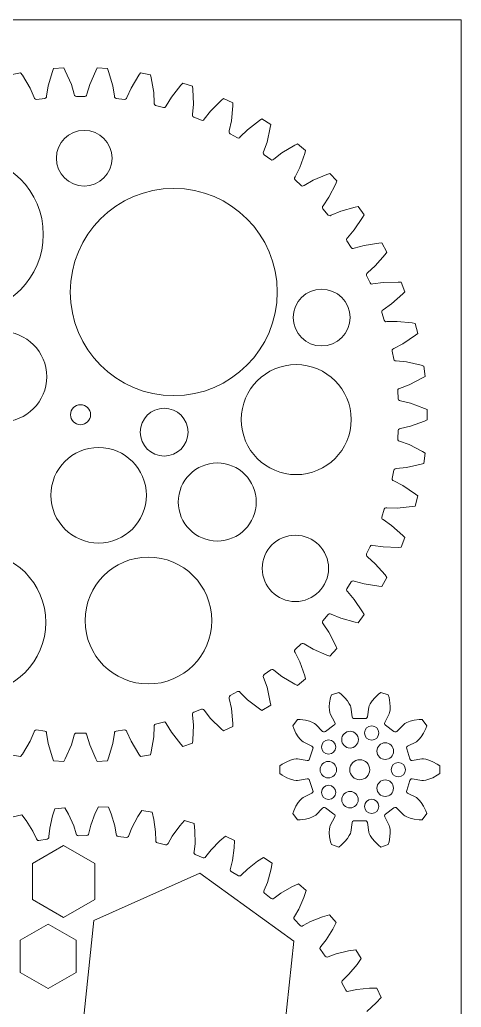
# Model space of a CAD drawing. Header units: millimetres. Extents: x -584 to 91, y -356 to 139.
# Drawn here: x 24.4 to 90.6, y -8.6 to 139.3 of the extents above; entities that cross this region are included whole.
import ezdxf

# ---------------------------------------------------------------- set-up
doc = ezdxf.new("R2010")
doc.units = ezdxf.units.MM
doc.layers.get('0').update_dxf_attribs({"linetype": 'CONTINUOUS'})

msp = doc.modelspace()

# ---------------------------------------------------------------- linework, layer by layer
at = {"color": 5, "lineweight": 0}
for p, q in [((29.48, 131.98), (29.32, 131.55)), ((31.03, 132.08), (29.48, 131.98)), ((31.24, 131.67), (31.03, 132.08)), ((32.14, 129.61), (31.24, 131.67)), ((35.8, 131.67), (34.9, 129.61)), ((36.01, 132.08), (35.8, 131.67)), ((37.56, 131.98), (36.01, 132.08)), ((37.72, 131.55), (37.56, 131.98)), ((24.54, 131.35), (23.02, 131.06)), ((24.8, 130.98), (24.54, 131.35)), ((25.95, 129.05), (24.8, 130.98)), ((29.32, 131.55), (28.69, 129.39)), ((38.35, 129.39), (37.72, 131.55)), ((42.24, 130.98), (41.09, 129.05)), ((42.5, 131.35), (42.24, 130.98)), ((44.02, 131.06), (42.5, 131.35)), ((44.13, 130.62), (44.02, 131.06)), ((44.49, 128.4), (44.13, 130.62)), ((26.58, 127.63), (25.95, 129.05)), ((28.69, 129.39), (28.43, 127.86)), ((32.58, 128.13), (32.14, 129.61)), ((34.9, 129.61), (34.45, 128.13)), ((38.61, 127.86), (38.35, 129.39)), ((41.09, 129.05), (40.46, 127.63)), ((48.55, 129.49), (47.16, 127.71)), ((48.85, 129.82), (48.55, 129.49)), ((50.32, 129.34), (48.85, 129.82)), ((50.37, 128.89), (50.32, 129.34)), ((50.45, 126.64), (50.37, 128.89)), ((26.64, 127.48), (26.58, 127.63)), ((26.77, 127.38), (26.64, 127.48)), ((26.93, 127.36), (26.77, 127.38)), ((28.15, 127.52), (26.93, 127.36)), ((28.31, 127.58), (28.15, 127.52)), ((28.41, 127.7), (28.31, 127.58)), ((28.43, 127.86), (28.41, 127.7)), ((32.63, 127.97), (32.58, 128.13)), ((32.75, 127.86), (32.63, 127.97)), ((32.9, 127.82), (32.75, 127.86)), ((34.14, 127.82), (32.9, 127.82)), ((34.29, 127.86), (34.14, 127.82)), ((34.41, 127.97), (34.29, 127.86)), ((34.45, 128.13), (34.41, 127.97)), ((38.63, 127.7), (38.61, 127.86)), ((38.73, 127.58), (38.63, 127.7)), ((38.88, 127.52), (38.73, 127.58)), ((40.11, 127.36), (38.88, 127.52)), ((40.27, 127.38), (40.11, 127.36)), ((40.4, 127.48), (40.27, 127.38)), ((40.46, 127.63), (40.4, 127.48)), ((44.55, 126.85), (44.49, 128.4)), ((47.16, 127.71), (46.36, 126.39)), ((54.96, 127.51), (54.61, 127.21)), ((56.36, 126.85), (54.96, 127.51)), ((44.55, 126.69), (44.55, 126.85)), ((44.64, 126.55), (44.55, 126.69)), ((44.78, 126.47), (44.64, 126.55)), ((45.97, 126.17), (44.78, 126.47)), ((46.14, 126.17), (45.97, 126.17)), ((46.28, 126.25), (46.14, 126.17)), ((46.36, 126.39), (46.28, 126.25)), ((50.32, 125.1), (50.45, 126.64)), ((54.61, 127.21), (53.02, 125.63)), ((56.15, 124.16), (56.35, 126.4)), ((56.35, 126.4), (56.36, 126.85)), ((50.3, 124.94), (50.32, 125.1)), ((50.37, 124.79), (50.3, 124.94)), ((50.5, 124.7), (50.37, 124.79)), ((51.64, 124.24), (50.5, 124.7)), ((51.96, 124.28), (51.81, 124.22)), ((52.06, 124.41), (51.96, 124.28)), ((53.02, 125.63), (52.06, 124.41)), ((60.72, 124.45), (60.35, 124.2)), ((62.03, 123.62), (60.72, 124.45)), ((51.81, 124.22), (51.64, 124.24)), ((55.82, 122.64), (56.15, 124.16)), ((58.56, 122.83), (57.46, 121.74)), ((60.35, 124.2), (58.56, 122.83)), ((61.48, 120.97), (61.97, 123.17)), ((61.97, 123.17), (62.03, 123.62)), ((55.78, 122.48), (55.82, 122.64)), ((55.83, 122.33), (55.78, 122.48)), ((55.95, 122.22), (55.83, 122.33)), ((57.03, 121.62), (55.95, 122.22)), ((57.19, 121.58), (57.03, 121.62)), ((57.34, 121.62), (57.19, 121.58)), ((57.46, 121.74), (57.34, 121.62)), ((60.97, 119.51), (61.48, 120.97)), ((65.66, 120.49), (63.72, 119.35)), ((66.06, 120.69), (65.66, 120.49)), ((67.26, 119.7), (66.06, 120.69)), ((60.92, 119.36), (60.97, 119.51)), ((60.94, 119.2), (60.92, 119.36)), ((61.05, 119.07), (60.94, 119.2)), ((62.04, 118.35), (61.05, 119.07)), ((62.2, 118.29), (62.04, 118.35)), ((62.48, 118.41), (62.36, 118.31)), ((63.72, 119.35), (62.48, 118.41)), ((66.38, 117.15), (67.14, 119.27)), ((67.14, 119.27), (67.26, 119.7)), ((62.36, 118.31), (62.2, 118.29)), ((65.69, 115.76), (66.38, 117.15)), ((65.62, 115.61), (65.69, 115.76)), ((65.62, 115.45), (65.62, 115.61)), ((65.71, 115.32), (65.62, 115.45)), ((70.46, 116.14), (68.39, 115.26)), ((70.89, 116.29), (70.46, 116.14)), ((71.95, 115.16), (70.89, 116.29)), ((66.61, 114.47), (65.71, 115.32)), ((66.75, 114.39), (66.61, 114.47)), ((66.91, 114.4), (66.75, 114.39)), ((67.05, 114.48), (66.91, 114.4)), ((68.39, 115.26), (67.05, 114.48)), ((70.76, 112.73), (71.78, 114.74)), ((71.78, 114.74), (71.95, 115.16)), ((69.9, 111.45), (70.76, 112.73)), ((69.8, 111.15), (69.81, 111.31)), ((69.87, 111), (69.8, 111.15)), ((69.81, 111.31), (69.9, 111.45)), ((70.65, 110.05), (69.87, 111)), ((74.68, 111.23), (72.52, 110.61)), ((75.13, 111.32), (74.68, 111.23)), ((76.04, 110.07), (75.13, 111.32)), ((70.78, 109.96), (70.65, 110.05)), ((70.94, 109.94), (70.78, 109.96)), ((71.09, 110.01), (70.94, 109.94)), ((72.52, 110.61), (71.09, 110.01)), ((74.55, 107.81), (75.81, 109.68)), ((75.81, 109.68), (76.04, 110.07)), ((73.4, 106.36), (73.43, 106.52)), ((73.43, 106.52), (73.54, 106.64)), ((73.54, 106.64), (74.55, 107.81)), ((73.45, 106.2), (73.4, 106.36)), ((74.11, 105.16), (73.45, 106.2)), ((74.23, 105.05), (74.11, 105.16)), ((74.38, 105.01), (74.23, 105.05)), ((74.54, 105.06), (74.38, 105.01)), ((76.03, 105.48), (74.54, 105.06)), ((78.26, 105.82), (76.03, 105.48)), ((78.71, 105.86), (78.26, 105.82)), ((79.46, 104.5), (78.71, 105.86)), ((77.7, 102.45), (79.18, 104.14)), ((79.18, 104.14), (79.46, 104.5)), ((76.54, 101.41), (77.7, 102.45)), ((76.37, 101.15), (76.42, 101.31)), ((76.4, 100.99), (76.37, 101.15)), ((76.93, 99.88), (76.4, 100.99)), ((76.42, 101.31), (76.54, 101.41)), ((77.03, 99.75), (76.93, 99.88)), ((77.18, 99.7), (77.03, 99.75)), ((77.34, 99.72), (77.18, 99.7)), ((78.87, 99.95), (77.34, 99.72)), ((81.12, 100.01), (78.87, 99.95)), ((81.58, 100), (81.12, 100.01)), ((82.15, 98.55), (81.58, 100)), ((80.15, 96.74), (81.83, 98.23)), ((81.83, 98.23), (82.15, 98.55)), ((78.87, 95.85), (80.15, 96.74)), ((78.67, 95.62), (78.74, 95.76)), ((78.68, 95.46), (78.67, 95.62)), ((79.06, 94.28), (78.68, 95.46)), ((78.74, 95.76), (78.87, 95.85)), ((79.14, 94.15), (79.06, 94.28)), ((79.29, 94.07), (79.14, 94.15)), ((79.45, 94.08), (79.29, 94.07)), ((81, 94.11), (79.45, 94.08)), ((83.24, 93.89), (81, 94.11)), ((83.69, 93.82), (83.24, 93.89)), ((84.07, 92.31), (83.69, 93.82)), ((81.86, 90.76), (83.72, 92.03)), ((83.72, 92.03), (84.07, 92.31)), ((80.49, 90.05), (81.86, 90.76)), ((80.24, 89.67), (80.25, 89.84)), ((80.47, 88.47), (80.24, 89.67)), ((80.25, 89.84), (80.34, 89.97)), ((80.34, 89.97), (80.49, 90.05)), ((80.54, 88.32), (80.47, 88.47)), ((80.67, 88.22), (80.54, 88.32)), ((80.84, 88.21), (80.67, 88.22)), ((82.38, 88.05), (80.84, 88.21)), ((84.57, 87.55), (82.38, 88.05)), ((85.01, 87.42), (84.57, 87.55)), ((85.2, 85.88), (85.01, 87.42)), ((84.81, 85.65), (85.2, 85.88)), ((81.36, 84.08), (82.81, 84.62)), ((82.81, 84.62), (84.81, 85.65)), ((81.07, 83.74), (81.1, 83.9)), ((81.15, 82.51), (81.07, 83.74)), ((81.1, 83.9), (81.2, 84.03)), ((81.2, 84.03), (81.36, 84.08)), ((81.2, 82.36), (81.15, 82.51)), ((81.32, 82.25), (81.2, 82.36)), ((81.47, 82.22), (81.32, 82.25)), ((82.98, 81.86), (81.47, 82.22)), ((85.1, 81.09), (82.98, 81.86)), ((85.51, 80.91), (85.1, 81.09)), ((85.51, 79.36), (85.51, 80.91)), ((81.47, 78.05), (82.98, 78.41)), ((82.98, 78.41), (85.1, 79.18)), ((85.1, 79.18), (85.51, 79.36)), ((81.07, 76.53), (81.15, 77.76)), ((81.15, 77.76), (81.2, 77.91)), ((81.2, 77.91), (81.32, 78.02)), ((81.32, 78.02), (81.47, 78.05)), ((81.1, 76.37), (81.07, 76.53)), ((81.2, 76.24), (81.1, 76.37)), ((81.36, 76.19), (81.2, 76.24)), ((82.81, 75.65), (81.36, 76.19)), ((84.81, 74.62), (82.81, 75.65)), ((85.2, 74.39), (84.81, 74.62)), ((85.01, 72.85), (85.2, 74.39)), ((82.38, 72.22), (84.57, 72.72)), ((84.57, 72.72), (85.01, 72.85)), ((80.24, 70.6), (80.47, 71.81)), ((80.47, 71.81), (80.54, 71.95)), ((80.54, 71.95), (80.67, 72.05)), ((80.67, 72.05), (80.84, 72.06)), ((80.84, 72.06), (82.38, 72.22)), ((80.25, 70.43), (80.24, 70.6)), ((80.34, 70.3), (80.25, 70.43)), ((80.49, 70.22), (80.34, 70.3)), ((81.86, 69.51), (80.49, 70.22)), ((83.72, 68.24), (81.86, 69.51)), ((84.07, 67.96), (83.72, 68.24)), ((83.69, 66.45), (84.07, 67.96)), ((78.68, 64.81), (79.06, 65.99)), ((79.06, 65.99), (79.14, 66.12)), ((79.14, 66.12), (79.29, 66.2)), ((79.29, 66.2), (79.45, 66.19)), ((79.45, 66.19), (81, 66.16)), ((81, 66.16), (83.24, 66.38)), ((83.24, 66.38), (83.69, 66.45)), ((78.67, 64.65), (78.68, 64.81)), ((78.74, 64.51), (78.67, 64.65)), ((78.87, 64.42), (78.74, 64.51)), ((80.15, 63.53), (78.87, 64.42)), ((81.83, 62.04), (80.15, 63.53)), ((81.58, 60.27), (82.15, 61.72)), ((82.15, 61.72), (81.83, 62.04)), ((76.37, 59.12), (76.4, 59.28)), ((76.4, 59.28), (76.93, 60.39)), ((76.93, 60.39), (77.03, 60.52)), ((77.03, 60.52), (77.18, 60.57)), ((77.18, 60.57), (77.34, 60.55)), ((77.34, 60.55), (78.87, 60.32)), ((78.87, 60.32), (81.12, 60.26)), ((81.12, 60.26), (81.58, 60.27)), ((76.42, 58.96), (76.37, 59.12)), ((76.54, 58.86), (76.42, 58.96)), ((77.7, 57.82), (76.54, 58.86)), ((79.18, 56.13), (77.7, 57.82)), ((73.45, 54.07), (74.11, 55.11)), ((74.11, 55.11), (74.23, 55.22)), ((74.23, 55.22), (74.38, 55.26)), ((74.38, 55.26), (74.54, 55.21)), ((74.54, 55.21), (76.03, 54.79)), ((76.03, 54.79), (78.26, 54.45)), ((78.71, 54.41), (79.46, 55.77)), ((79.46, 55.77), (79.18, 56.13)), ((73.4, 53.91), (73.45, 54.07)), ((73.43, 53.75), (73.4, 53.91)), ((73.54, 53.63), (73.43, 53.75)), ((74.55, 52.46), (73.54, 53.63)), ((78.26, 54.45), (78.71, 54.41)), ((75.81, 50.59), (74.55, 52.46)), ((70.65, 50.22), (70.78, 50.31)), ((70.78, 50.31), (70.94, 50.33)), ((70.94, 50.33), (71.09, 50.26)), ((76.04, 50.2), (75.81, 50.59)), ((69.8, 49.12), (69.87, 49.27)), ((69.81, 48.96), (69.8, 49.12)), ((69.9, 48.82), (69.81, 48.96)), ((69.87, 49.27), (70.65, 50.22)), ((70.76, 47.54), (69.9, 48.82)), ((71.09, 50.26), (72.52, 49.66)), ((72.52, 49.66), (74.68, 49.04)), ((74.68, 49.04), (75.13, 48.95)), ((75.13, 48.95), (76.04, 50.2)), ((71.78, 45.53), (70.76, 47.54)), ((66.61, 45.8), (66.75, 45.88)), ((66.75, 45.88), (66.91, 45.87)), ((66.91, 45.87), (67.05, 45.79)), ((65.62, 44.82), (65.71, 44.95)), ((65.62, 44.66), (65.62, 44.82)), ((65.69, 44.51), (65.62, 44.66)), ((66.38, 43.12), (65.69, 44.51)), ((65.71, 44.95), (66.61, 45.8)), ((67.05, 45.79), (68.39, 45.01)), ((68.39, 45.01), (70.46, 44.13)), ((70.89, 43.98), (71.95, 45.11)), ((71.95, 45.11), (71.78, 45.53)), ((67.14, 41), (66.38, 43.12)), ((70.46, 44.13), (70.89, 43.98)), ((61.05, 41.2), (62.04, 41.92)), ((62.04, 41.92), (62.2, 41.98)), ((62.2, 41.98), (62.36, 41.96)), ((62.36, 41.96), (62.48, 41.86)), ((62.48, 41.86), (63.72, 40.92)), ((60.92, 40.91), (60.94, 41.07)), ((60.97, 40.76), (60.92, 40.91)), ((60.94, 41.07), (61.05, 41.2)), ((61.48, 39.3), (60.97, 40.76)), ((63.72, 40.92), (65.66, 39.78)), ((66.06, 39.58), (67.26, 40.57)), ((67.26, 40.57), (67.14, 41)), ((55.95, 38.05), (57.03, 38.65)), ((57.03, 38.65), (57.19, 38.69)), ((57.19, 38.69), (57.34, 38.65)), ((57.34, 38.65), (57.46, 38.53)), ((57.46, 38.53), (58.56, 37.44)), ((61.97, 37.1), (61.48, 39.3)), ((65.66, 39.78), (66.06, 39.58)), ((72.24, 38.54), (71.12, 38.18)), ((72.58, 38.27), (72.24, 38.54)), ((78.53, 38.54), (78.18, 38.27)), ((79.65, 38.18), (78.53, 38.54)), ((55.78, 37.79), (55.83, 37.94)), ((55.82, 37.63), (55.78, 37.79)), ((56.15, 36.12), (55.82, 37.63)), ((55.83, 37.94), (55.95, 38.05)), ((58.56, 37.44), (60.35, 36.07)), ((62.03, 36.65), (61.97, 37.1)), ((70.86, 37), (70.81, 36.37)), ((71, 37.76), (70.86, 37)), ((71.12, 38.18), (71, 37.76)), ((73.14, 37.74), (72.58, 38.27)), ((73.55, 37.26), (73.14, 37.74)), ((73.81, 36.84), (73.55, 37.26)), ((77.22, 37.26), (76.95, 36.84)), ((77.62, 37.74), (77.22, 37.26)), ((78.18, 38.27), (77.62, 37.74)), ((79.77, 37.76), (79.65, 38.18)), ((79.91, 37), (79.77, 37.76)), ((79.95, 36.37), (79.91, 37)), ((50.37, 35.48), (50.5, 35.57)), ((50.5, 35.57), (51.64, 36.03)), ((51.64, 36.03), (51.81, 36.05)), ((51.81, 36.05), (51.96, 35.99)), ((51.96, 35.99), (52.06, 35.86)), ((52.06, 35.86), (53.02, 34.64)), ((56.35, 33.87), (56.15, 36.12)), ((60.35, 36.07), (60.72, 35.82)), ((60.72, 35.82), (62.03, 36.65)), ((70.81, 36.37), (70.84, 35.88)), ((70.84, 35.88), (70.9, 35.53)), ((70.9, 35.53), (70.96, 35.33)), ((73.97, 36.53), (73.81, 36.84)), ((74.04, 36.33), (73.97, 36.53)), ((74.25, 34.88), (74.04, 36.33)), ((76.73, 36.33), (76.52, 34.88)), ((76.8, 36.53), (76.73, 36.33)), ((76.95, 36.84), (76.8, 36.53)), ((79.8, 35.33), (79.86, 35.53)), ((79.86, 35.53), (79.92, 35.88)), ((79.92, 35.88), (79.95, 36.37)), ((44.78, 33.8), (45.97, 34.1)), ((45.97, 34.1), (46.14, 34.11)), ((46.14, 34.11), (46.28, 34.02)), ((46.28, 34.02), (46.36, 33.88)), ((50.3, 35.33), (50.37, 35.48)), ((50.32, 35.17), (50.3, 35.33)), ((50.45, 33.63), (50.32, 35.17)), ((53.02, 34.64), (54.61, 33.06)), ((66.03, 34.48), (65.34, 33.53)), ((66.47, 34.46), (66.03, 34.48)), ((67.23, 34.37), (66.47, 34.46)), ((67.85, 34.21), (67.23, 34.37)), ((68.3, 34.04), (67.85, 34.21)), ((68.61, 33.87), (68.3, 34.04)), ((70.96, 35.33), (71.65, 34.03)), ((71.65, 34.03), (71.68, 33.87)), ((74.31, 34.73), (74.25, 34.88)), ((74.44, 34.63), (74.31, 34.73)), ((74.6, 34.61), (74.44, 34.63)), ((76.16, 34.61), (74.6, 34.61)), ((76.32, 34.63), (76.16, 34.61)), ((76.45, 34.73), (76.32, 34.63)), ((76.52, 34.88), (76.45, 34.73)), ((79.08, 33.87), (79.12, 34.03)), ((79.12, 34.03), (79.8, 35.33)), ((82.46, 34.04), (82.15, 33.87)), ((82.92, 34.21), (82.46, 34.04)), ((83.53, 34.37), (82.92, 34.21)), ((84.3, 34.46), (83.53, 34.37)), ((84.73, 34.48), (84.3, 34.46)), ((85.42, 33.53), (84.73, 34.48)), ((25.95, 31.22), (26.58, 32.64)), ((26.58, 32.64), (26.64, 32.79)), ((26.64, 32.79), (26.77, 32.89)), ((26.77, 32.89), (26.93, 32.91)), ((26.93, 32.91), (28.15, 32.75)), ((28.15, 32.75), (28.31, 32.69)), ((28.31, 32.69), (28.41, 32.57)), ((28.41, 32.57), (28.43, 32.41)), ((38.61, 32.41), (38.63, 32.57)), ((38.63, 32.57), (38.73, 32.69)), ((38.73, 32.69), (38.88, 32.75)), ((38.88, 32.75), (40.11, 32.91)), ((40.11, 32.91), (40.27, 32.89)), ((40.27, 32.89), (40.4, 32.79)), ((40.4, 32.79), (40.46, 32.64)), ((40.46, 32.64), (41.09, 31.22)), ((44.49, 31.87), (44.55, 33.42)), ((44.55, 33.58), (44.64, 33.72)), ((44.55, 33.42), (44.55, 33.58)), ((44.64, 33.72), (44.78, 33.8)), ((46.36, 33.88), (47.16, 32.56)), ((47.16, 32.56), (48.55, 30.78)), ((50.37, 31.38), (50.45, 33.63)), ((54.61, 33.06), (54.96, 32.76)), ((54.96, 32.76), (56.36, 33.42)), ((56.36, 33.42), (56.35, 33.87)), ((65.34, 33.53), (65.49, 33.12)), ((65.49, 33.12), (65.82, 32.42)), ((68.79, 33.75), (68.61, 33.87)), ((69.81, 32.7), (68.79, 33.75)), ((69.95, 32.62), (69.81, 32.7)), ((70.11, 32.62), (69.95, 32.62)), ((70.25, 32.69), (70.11, 32.62)), ((71.51, 33.61), (70.25, 32.69)), ((71.63, 33.72), (71.51, 33.61)), ((71.68, 33.87), (71.63, 33.72)), ((79.13, 33.72), (79.08, 33.87)), ((79.25, 33.61), (79.13, 33.72)), ((80.51, 32.69), (79.25, 33.61)), ((80.65, 32.62), (80.51, 32.69)), ((80.82, 32.62), (80.65, 32.62)), ((80.95, 32.7), (80.82, 32.62)), ((81.98, 33.75), (80.95, 32.7)), ((82.15, 33.87), (81.98, 33.75)), ((84.95, 32.42), (85.27, 33.12)), ((85.27, 33.12), (85.42, 33.53)), ((24.8, 29.29), (25.95, 31.22)), ((28.43, 32.41), (28.69, 30.88)), ((32.14, 30.66), (32.58, 32.14)), ((32.58, 32.14), (32.63, 32.3)), ((32.63, 32.3), (32.75, 32.41)), ((32.75, 32.41), (32.9, 32.45)), ((32.9, 32.45), (34.14, 32.45)), ((34.14, 32.45), (34.29, 32.41)), ((34.29, 32.41), (34.41, 32.3)), ((34.41, 32.3), (34.45, 32.14)), ((34.45, 32.14), (34.9, 30.66)), ((38.35, 30.88), (38.61, 32.41)), ((41.09, 31.22), (42.24, 29.29)), ((44.13, 29.65), (44.49, 31.87)), ((50.32, 30.93), (50.37, 31.38)), ((65.82, 32.42), (66.16, 31.89)), ((66.16, 31.89), (66.47, 31.51)), ((66.47, 31.51), (66.72, 31.26)), ((66.72, 31.26), (66.89, 31.14)), ((66.89, 31.14), (68.2, 30.49)), ((82.56, 30.49), (83.88, 31.14)), ((83.88, 31.14), (84.05, 31.26)), ((84.05, 31.26), (84.3, 31.51)), ((84.3, 31.51), (84.61, 31.89)), ((84.61, 31.89), (84.95, 32.42)), ((28.69, 30.88), (29.32, 28.72)), ((31.24, 28.6), (32.14, 30.66)), ((34.9, 30.66), (35.8, 28.6)), ((37.72, 28.72), (38.35, 30.88)), ((44.02, 29.21), (44.13, 29.65)), ((48.55, 30.78), (48.85, 30.45)), ((48.85, 30.45), (50.32, 30.93)), ((68.34, 30.07), (67.86, 28.59)), ((68.2, 30.49), (68.32, 30.38)), ((68.32, 30.38), (68.38, 30.22)), ((68.38, 30.22), (68.34, 30.07)), ((82.39, 30.22), (82.44, 30.38)), ((82.42, 30.07), (82.39, 30.22)), ((82.9, 28.59), (82.42, 30.07)), ((82.44, 30.38), (82.56, 30.49)), ((23.02, 29.21), (24.54, 28.92)), ((24.54, 28.92), (24.8, 29.29)), ((29.32, 28.72), (29.48, 28.29)), ((29.48, 28.29), (31.03, 28.19)), ((31.03, 28.19), (31.24, 28.6)), ((35.8, 28.6), (36.01, 28.19)), ((36.01, 28.19), (37.56, 28.29)), ((37.56, 28.29), (37.72, 28.72)), ((42.24, 29.29), (42.5, 28.92)), ((42.5, 28.92), (44.02, 29.21)), ((64.44, 28.16), (63.76, 27.79)), ((65.02, 28.4), (64.44, 28.16)), ((65.5, 28.52), (65.02, 28.4)), ((65.84, 28.57), (65.5, 28.52)), ((66.05, 28.57), (65.84, 28.57)), ((67.5, 28.33), (66.05, 28.57)), ((67.66, 28.34), (67.5, 28.33)), ((67.8, 28.44), (67.66, 28.34)), ((67.86, 28.59), (67.8, 28.44)), ((82.97, 28.44), (82.9, 28.59)), ((83.1, 28.34), (82.97, 28.44)), ((83.26, 28.33), (83.1, 28.34)), ((84.71, 28.57), (83.26, 28.33)), ((84.92, 28.57), (84.71, 28.57)), ((85.27, 28.52), (84.92, 28.57)), ((85.74, 28.4), (85.27, 28.52)), ((86.33, 28.16), (85.74, 28.4)), ((87, 27.79), (86.33, 28.16)), ((63.76, 27.79), (63.4, 27.55)), ((63.4, 27.55), (63.4, 26.37)), ((87.37, 27.55), (87, 27.79)), ((87.37, 26.37), (87.37, 27.55)), ((63.4, 26.37), (63.76, 26.13)), ((63.76, 26.13), (64.44, 25.76)), ((64.44, 25.76), (65.02, 25.52)), ((65.02, 25.52), (65.5, 25.4)), ((65.5, 25.4), (65.84, 25.35)), ((65.84, 25.35), (66.05, 25.35)), ((66.05, 25.35), (67.5, 25.59)), ((67.5, 25.59), (67.66, 25.58)), ((67.66, 25.58), (67.8, 25.48)), ((67.8, 25.48), (67.86, 25.34)), ((67.86, 25.34), (68.34, 23.86)), ((82.42, 23.86), (82.9, 25.34)), ((82.9, 25.34), (82.97, 25.48)), ((82.97, 25.48), (83.1, 25.58)), ((83.1, 25.58), (83.26, 25.59)), ((83.26, 25.59), (84.71, 25.35)), ((84.71, 25.35), (84.92, 25.35)), ((84.92, 25.35), (85.27, 25.4)), ((85.27, 25.4), (85.74, 25.52)), ((85.74, 25.52), (86.33, 25.76)), ((86.33, 25.76), (87, 26.13)), ((87, 26.13), (87.37, 26.37)), ((68.38, 23.7), (68.32, 23.54)), ((68.34, 23.86), (68.38, 23.7)), ((82.39, 23.7), (82.42, 23.86)), ((82.44, 23.54), (82.39, 23.7)), ((66.47, 22.41), (66.16, 22.03)), ((66.72, 22.66), (66.47, 22.41)), ((66.89, 22.78), (66.72, 22.66)), ((68.2, 23.44), (66.89, 22.78)), ((68.32, 23.54), (68.2, 23.44)), ((82.56, 23.44), (82.44, 23.54)), ((83.88, 22.78), (82.56, 23.44)), ((84.05, 22.66), (83.88, 22.78)), ((84.3, 22.41), (84.05, 22.66)), ((84.61, 22.03), (84.3, 22.41)), ((29.65, 21.09), (29.32, 20.05)), ((31.18, 21.25), (29.65, 21.09)), ((31.71, 20.3), (31.18, 21.25)), ((36.2, 21.42), (35.73, 20.44)), ((37.73, 21.37), (36.2, 21.42)), ((38.13, 20.36), (37.73, 21.37)), ((42.73, 20.85), (42.13, 19.94)), ((44.24, 20.58), (42.73, 20.85)), ((65.49, 20.8), (65.34, 20.39)), ((65.82, 21.5), (65.49, 20.8)), ((66.16, 22.03), (65.82, 21.5)), ((68.79, 20.17), (69.81, 21.22)), ((69.81, 21.22), (69.95, 21.3)), ((69.95, 21.3), (70.11, 21.31)), ((70.11, 21.31), (70.25, 21.23)), ((70.25, 21.23), (71.51, 20.31)), ((79.25, 20.31), (80.51, 21.23)), ((80.51, 21.23), (80.65, 21.31)), ((80.65, 21.31), (80.82, 21.3)), ((80.82, 21.3), (80.95, 21.22)), ((80.95, 21.22), (81.98, 20.17)), ((84.95, 21.5), (84.61, 22.03)), ((85.27, 20.8), (84.95, 21.5)), ((85.42, 20.39), (85.27, 20.8)), ((24.7, 20.22), (23.21, 19.84)), ((25.36, 19.35), (24.7, 20.22)), ((26.38, 17.75), (25.36, 19.35)), ((29.32, 20.05), (28.91, 18.2)), ((32.49, 18.57), (31.71, 20.3)), ((35.73, 20.44), (35.07, 18.66)), ((38.66, 18.54), (38.13, 20.36)), ((42.13, 19.94), (41.22, 18.27)), ((44.49, 19.52), (44.24, 20.58)), ((44.77, 17.64), (44.49, 19.52)), ((49.11, 19.36), (48.4, 18.55)), ((50.58, 18.89), (49.11, 19.36)), ((65.34, 20.39), (66.03, 19.44)), ((66.03, 19.44), (66.47, 19.46)), ((66.47, 19.46), (67.23, 19.55)), ((67.23, 19.55), (67.85, 19.71)), ((67.85, 19.71), (68.3, 19.89)), ((68.3, 19.89), (68.61, 20.05)), ((68.61, 20.05), (68.79, 20.17)), ((71.65, 19.89), (70.96, 18.59)), ((71.51, 20.31), (71.63, 20.2)), ((71.63, 20.2), (71.68, 20.05)), ((71.68, 20.05), (71.65, 19.89)), ((74.31, 19.19), (74.44, 19.29)), ((74.44, 19.29), (74.6, 19.31)), ((74.6, 19.31), (76.16, 19.31)), ((76.16, 19.31), (76.32, 19.29)), ((76.32, 19.29), (76.45, 19.19)), ((79.08, 20.05), (79.13, 20.2)), ((79.12, 19.89), (79.08, 20.05)), ((79.8, 18.59), (79.12, 19.89)), ((79.13, 20.2), (79.25, 20.31)), ((81.98, 20.17), (82.15, 20.05)), ((82.15, 20.05), (82.46, 19.89)), ((82.46, 19.89), (82.92, 19.71)), ((82.92, 19.71), (83.53, 19.55)), ((83.53, 19.55), (84.3, 19.46)), ((84.3, 19.46), (84.73, 19.44)), ((84.73, 19.44), (85.42, 20.39)), ((28.91, 18.2), (28.79, 16.93)), ((32.88, 17.36), (32.49, 18.57)), ((35.07, 18.66), (34.77, 17.43)), ((38.87, 17.29), (38.66, 18.54)), ((41.22, 18.27), (40.76, 17.09)), ((48.4, 18.55), (47.27, 17.02)), ((50.68, 17.81), (50.58, 18.89)), ((50.69, 15.91), (50.68, 17.81)), ((70.84, 18.04), (70.81, 17.55)), ((70.9, 18.39), (70.84, 18.04)), ((70.96, 18.59), (70.9, 18.39)), ((74.04, 17.59), (74.25, 19.04)), ((74.25, 19.04), (74.31, 19.19)), ((76.45, 19.19), (76.52, 19.04)), ((76.52, 19.04), (76.73, 17.59)), ((79.86, 18.39), (79.8, 18.59)), ((79.92, 18.04), (79.86, 18.39)), ((79.95, 17.55), (79.92, 18.04)), ((26.92, 16.6), (26.38, 17.75)), ((27, 16.46), (26.92, 16.6)), ((27.13, 16.37), (27, 16.46)), ((27.29, 16.36), (27.13, 16.37)), ((28.53, 16.57), (27.29, 16.36)), ((28.68, 16.64), (28.53, 16.57)), ((28.77, 16.77), (28.68, 16.64)), ((28.79, 16.93), (28.77, 16.77)), ((32.93, 17.21), (32.88, 17.36)), ((33.05, 17.1), (32.93, 17.21)), ((33.21, 17.07), (33.05, 17.1)), ((34.46, 17.11), (33.21, 17.07)), ((34.62, 17.15), (34.46, 17.11)), ((34.73, 17.27), (34.62, 17.15)), ((34.77, 17.43), (34.73, 17.27)), ((38.9, 17.13), (38.87, 17.29)), ((39.01, 17), (38.9, 17.13)), ((39.16, 16.95), (39.01, 17)), ((40.41, 16.81), (39.16, 16.95)), ((40.57, 16.84), (40.41, 16.81)), ((40.7, 16.94), (40.57, 16.84)), ((40.76, 17.09), (40.7, 16.94)), ((44.8, 16.37), (44.77, 17.64)), ((44.81, 16.21), (44.8, 16.37)), ((47.27, 17.02), (46.64, 15.92)), ((54.41, 16.3), (53.08, 14.94)), ((55.23, 17.01), (54.41, 16.3)), ((56.61, 16.33), (55.23, 17.01)), ((56.56, 15.25), (56.61, 16.33)), ((70.81, 17.55), (70.86, 16.92)), ((70.86, 16.92), (71, 16.16)), ((73.14, 16.18), (73.55, 16.66)), ((73.55, 16.66), (73.81, 17.08)), ((73.81, 17.08), (73.97, 17.39)), ((73.97, 17.39), (74.04, 17.59)), ((76.73, 17.59), (76.8, 17.39)), ((76.8, 17.39), (76.95, 17.08)), ((76.95, 17.08), (77.22, 16.66)), ((77.22, 16.66), (77.62, 16.18)), ((79.77, 16.16), (79.91, 16.92)), ((79.91, 16.92), (79.95, 17.55)), ((44.9, 16.07), (44.81, 16.21)), ((45.04, 16), (44.9, 16.07)), ((46.26, 15.69), (45.04, 16)), ((46.42, 15.69), (46.26, 15.69)), ((46.56, 15.78), (46.42, 15.69)), ((46.64, 15.92), (46.56, 15.78)), ((50.55, 14.65), (50.69, 15.91)), ((53.08, 14.94), (52.31, 13.94)), ((56.31, 13.36), (56.56, 15.25)), ((71, 16.16), (71.12, 15.74)), ((71.12, 15.74), (72.24, 15.38)), ((72.24, 15.38), (72.58, 15.65)), ((72.58, 15.65), (73.14, 16.18)), ((77.62, 16.18), (78.18, 15.65)), ((78.18, 15.65), (78.53, 15.38)), ((78.53, 15.38), (79.65, 15.74)), ((79.65, 15.74), (79.77, 16.16)), ((50.53, 14.49), (50.55, 14.65)), ((50.6, 14.34), (50.53, 14.49)), ((50.73, 14.24), (50.6, 14.34)), ((51.89, 13.77), (50.73, 14.24)), ((52.06, 13.75), (51.89, 13.77)), ((52.21, 13.81), (52.06, 13.75)), ((52.31, 13.94), (52.21, 13.81)), ((56, 12.14), (56.31, 13.36)), ((60.96, 13.82), (60.05, 13.24)), ((62.24, 12.96), (60.96, 13.82)), ((55.96, 11.98), (56, 12.14)), ((56, 11.82), (55.96, 11.98)), ((58.54, 12.08), (57.64, 11.19)), ((60.05, 13.24), (58.54, 12.08)), ((61.53, 10.06), (62.04, 11.89)), ((62.04, 11.89), (62.24, 12.96)), ((56.12, 11.71), (56, 11.82)), ((57.21, 11.08), (56.12, 11.71)), ((57.36, 11.04), (57.21, 11.08)), ((57.52, 11.08), (57.36, 11.04)), ((57.64, 11.19), (57.52, 11.08)), ((60.98, 8.74), (61.04, 8.89)), ((61.04, 8.89), (61.53, 10.06)), ((65.21, 9.42), (63.56, 8.48)), ((66.2, 9.87), (65.21, 9.42)), ((67.34, 8.84), (66.2, 9.87)), ((61.01, 8.58), (60.98, 8.74)), ((61.11, 8.45), (61.01, 8.58)), ((62.1, 7.68), (61.11, 8.45)), ((62.24, 7.61), (62.1, 7.68)), ((62.41, 7.63), (62.24, 7.61)), ((62.54, 7.72), (62.41, 7.63)), ((63.56, 8.48), (62.54, 7.72)), ((66.23, 6.07), (66.99, 7.81)), ((66.99, 7.81), (67.34, 8.84)), ((65.59, 4.98), (66.23, 6.07)), ((65.51, 4.84), (65.59, 4.98)), ((65.51, 4.67), (65.51, 4.84)), ((65.59, 4.53), (65.51, 4.67)), ((66.46, 3.63), (65.59, 4.53)), ((69.79, 4.92), (68.02, 4.22)), ((70.83, 5.23), (69.79, 4.92)), ((71.82, 4.05), (70.83, 5.23)), ((66.6, 3.54), (66.46, 3.63)), ((66.76, 3.54), (66.6, 3.54)), ((66.91, 3.61), (66.76, 3.54)), ((68.02, 4.22), (66.91, 3.61)), ((70.33, 1.46), (71.33, 3.08)), ((71.33, 3.08), (71.82, 4.05)), ((69.42, 0.18), (69.45, 0.34)), ((69.48, 0.03), (69.42, 0.18)), ((69.45, 0.34), (69.55, 0.47)), ((70.22, -0.99), (69.48, 0.03)), ((69.55, 0.47), (70.33, 1.46)), ((70.35, -1.09), (70.22, -0.99)), ((70.51, -1.12), (70.35, -1.09)), ((70.66, -1.07), (70.51, -1.12)), ((71.85, -0.62), (70.66, -1.07)), ((73.69, -0.18), (71.85, -0.62)), ((74.77, -0.01), (73.69, -0.18)), ((75.58, -1.32), (74.77, -0.01)), ((74.97, -2.21), (75.58, -1.32)), ((73.76, -3.67), (74.97, -2.21)), ((72.84, -4.55), (73.76, -3.67)), ((72.67, -4.82), (72.72, -4.66)), ((72.71, -4.98), (72.67, -4.82)), ((73.3, -6.08), (72.71, -4.98)), ((72.72, -4.66), (72.84, -4.55)), ((76.85, -5.76), (74.96, -5.95)), ((77.94, -5.75), (76.85, -5.76)), ((78.57, -7.16), (77.94, -5.75)), ((73.41, -6.21), (73.3, -6.08)), ((73.57, -6.26), (73.41, -6.21)), ((73.73, -6.22), (73.57, -6.26)), ((74.96, -5.95), (73.73, -6.22)), ((77.83, -7.96), (78.57, -7.16)), ((76.43, -9.24), (77.83, -7.96))]:
    msp.add_line(p, q, dxfattribs=at)
at = {"color": 1, "lineweight": 0}
for p, q in [((26.32, 12.91), (30.99, 15.61)), ((30.99, 15.61), (35.67, 12.91)), ((26.32, 7.51), (26.32, 12.91)), ((35.67, 12.91), (35.67, 7.51)), ((35.52, 4.39), (51.41, 11.48)), ((51.41, 11.48), (65.49, 1.25)), ((30.99, 4.81), (26.32, 7.51)), ((35.67, 7.51), (30.99, 4.81)), ((24.49, 1.42), (28.68, 3.84)), ((28.68, 3.84), (32.86, 1.42)), ((33.7, -12.91), (35.52, 4.39)), ((24.49, -3.41), (24.49, 1.42)), ((32.86, 1.42), (32.86, -3.41)), ((65.49, 1.25), (63.68, -16.05)), ((28.68, -5.83), (24.49, -3.41)), ((32.86, -3.41), (28.68, -5.83))]:
    msp.add_line(p, q, dxfattribs=at)
at = {"lineweight": 0}
msp.add_lwpolyline([(-519, -165.5), (90.6, -165.5), (90.6, 139.3), (-519, 139.3)], close=True, dxfattribs=at)
at = {"color": 1, "lineweight": 0}
for centre, radius in [((34.07, 118.56), 4.17), ((16.21, 107.14), 11.73), ((47.5, 98.51), 15.52), ((69.66, 94.69), 4.26), ((21.69, 85.83), 6.76), ((65.85, 79.4), 8.24), ((33.52, 80.14), 1.5), ((46.06, 77.53), 3.58), ((36.23, 68.07), 7.16), ((54.02, 67.06), 5.85), ((65.73, 57.12), 4.97), ((17.71, 49.03), 10.6), ((43.7, 49.3), 9.5)]:
    msp.add_circle(centre, radius, dxfattribs=at)
at = {"color": 5, "lineweight": 0}
for centre, radius in [((73.92, 31.46), 1.25), ((77.17, 32.46), 1.07), ((70.71, 30.36), 1.07), ((79.21, 29.74), 1.25), ((70.67, 26.96), 1.24), ((75.38, 26.96), 1.5), ((81.16, 26.96), 1.07), ((79.2, 24.19), 1.24), ((70.71, 23.56), 1.07), ((73.92, 22.47), 1.24), ((77.17, 21.46), 1.07)]:
    msp.add_circle(centre, radius, dxfattribs=at)

doc.saveas('drawing.dxf')
